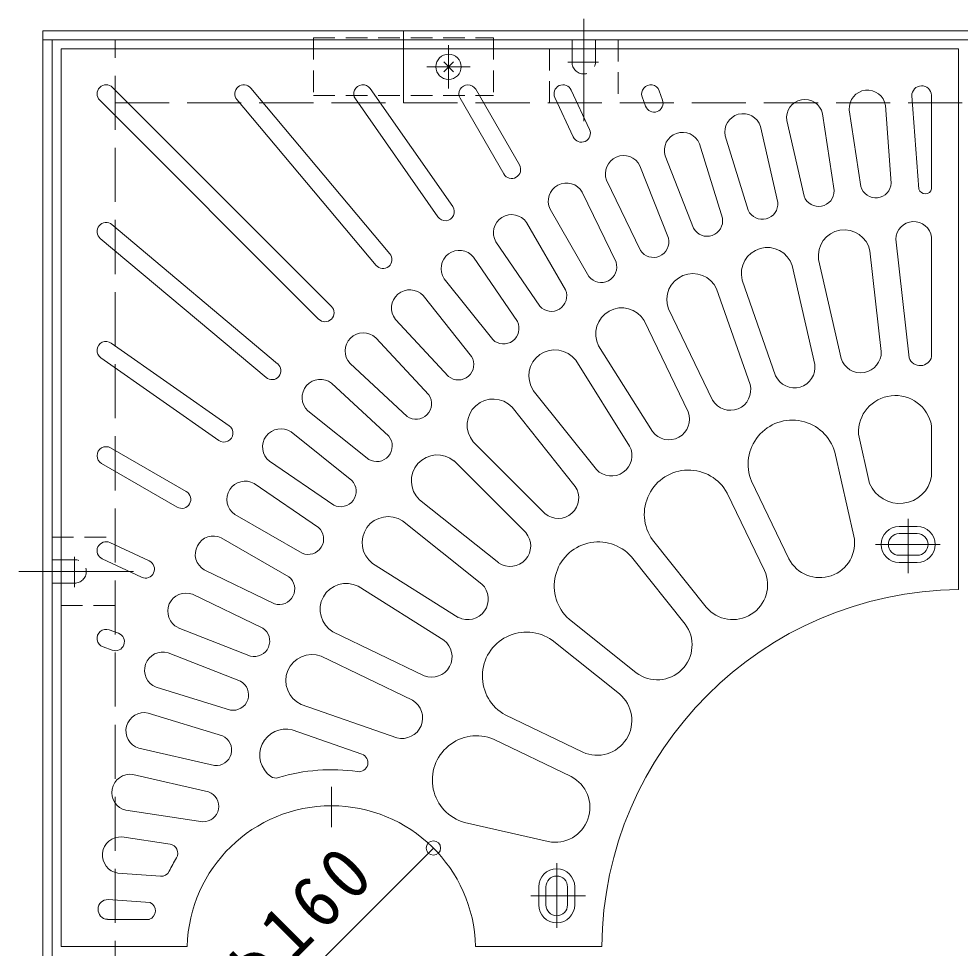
# Model space of a CAD drawing. Units: millimetres at full size, sheet at 1:10; details may follow other scales. Extents: x -1665 to 1823, y -1367 to 1080.
# Drawn here: x -1564 to -1042, y 540 to 1055 of the extents above; entities that cross this region are included whole.
import ezdxf

# ---------------------------------------------------------------- set-up
doc = ezdxf.new("R2010")
doc.units = ezdxf.units.MM
doc.header["$LTSCALE"] = 10
doc.header["$PDMODE"] = 32
doc.header["$PDSIZE"] = 8
for name, pattern in [('CHAIN1', [8, 5, -1, 1, -1]), ('CHAIN2', [12, 9, -1, 1, -1]), ('DASHED1', [1.8, 1.2, -0.6]), ('DASHED3', [4, 3, -1])]:
    doc.linetypes.add(name, pattern=pattern)
for name, color, linetype, lineweight in [('0-0_通り芯', 3, 'Continuous', 9), ('0-1_躯体', 2, 'Continuous', 9), ('0-4_その他', 6, 'Continuous', 9)]:
    doc.layers.add(name, color=color, linetype=linetype, lineweight=lineweight)
doc.styles.add('ＭＳ ゴシック', font='')
doc.styles.get('ＭＳ ゴシック').set_extended_font_data('MS Gothic')

msp = doc.modelspace()

# ---------------------------------------------------------------- linework, layer by layer
at = {"layer": '0-0_通り芯'}
for p, q in [((-1540.57, 1038.79), (-1042.57, 1038.79)), ((-1540.57, 1038.79), (-1540.57, 540.79)), ((-1042.57, 1038.79), (-1042.57, 738.78)), ((-1512.03, 1017.33), (-1390.59, 895.88)), ((-1435.31, 1017.01), (-1358.13, 925.03)), ((-1369.07, 1016.66), (-1323.26, 951.24)), ((-1310.48, 1016.29), (-1286.24, 974.31)), ((-1257.53, 1015.91), (-1247.35, 994.06)), ((-1208.76, 1015.5), (-1206.88, 1010.35)), ((-1519.1, 1010.26), (-1397.66, 888.81)), ((-1442.97, 1010.58), (-1365.79, 918.6)), ((-1377.26, 1010.93), (-1331.45, 945.5)), ((-1319.14, 1011.29), (-1294.9, 969.31)), ((-1266.6, 1011.68), (-1256.41, 989.84)), ((-1218.15, 1012.08), (-1216.28, 1006.93)), ((-1068.56, 1012.66), (-1064.68, 960.84)), ((-1057.57, 1013.07), (-1057.57, 961.1)), ((-1118.09, 1002.77), (-1111.65, 960.08)), ((-1103.25, 1005), (-1096.82, 962.31)), ((-1083.2, 1007.27), (-1079.97, 964.21)), ((-1137.92, 999.01), (-1128.31, 956.92)), ((-1152.54, 995.68), (-1142.94, 953.58)), ((-1172.04, 990.45), (-1159.31, 949.19)), ((-1186.37, 986.03), (-1173.65, 944.77)), ((-1205.42, 979.36), (-1189.65, 939.17)), ((-1219.39, 973.88), (-1203.62, 933.69)), ((-1237.89, 965.8), (-1219.16, 926.91)), ((-1251.4, 959.3), (-1232.67, 920.4)), ((-1269.25, 949.86), (-1247.66, 912.47)), ((-1512.35, 941.2), (-1420.38, 864.02)), ((-1282.24, 942.36), (-1260.65, 904.97)), ((-1518.78, 933.54), (-1426.8, 856.36)), ((-1299.33, 931.62), (-1275.01, 895.95)), ((-1077.46, 933.2), (-1070.04, 867.32)), ((-1057.57, 934.31), (-1057.57, 868.02)), ((-1091.82, 926.65), (-1085.52, 870.79)), ((-1311.72, 923.17), (-1287.4, 887.5)), ((-1120.3, 921.81), (-1107.79, 867.01)), ((-1134.92, 918.47), (-1122.41, 863.67)), ((-1327.96, 911.18), (-1301.04, 877.43)), ((-1162.68, 910.47), (-1144.11, 857.42)), ((-1176.84, 905.52), (-1158.27, 852.46)), ((-1339.69, 901.83), (-1312.77, 868.08)), ((-1203.53, 894.47), (-1179.14, 843.82)), ((-1354.99, 888.66), (-1325.62, 857.02)), ((-1217.04, 887.96), (-1192.65, 837.31)), ((-1365.96, 878.48), (-1336.6, 846.83)), ((-1512.7, 875.49), (-1447.28, 829.68)), ((-1242.33, 873.98), (-1212.42, 826.38)), ((-1518.43, 867.3), (-1453.01, 821.49)), ((-1380.24, 864.21), (-1348.59, 834.85)), ((-1255.03, 866), (-1225.12, 818.4)), ((-1390.44, 853.21), (-1358.79, 823.85)), ((-1278.59, 849.28), (-1243.54, 805.33)), ((-1403.61, 837.92), (-1369.85, 811)), ((-1290.31, 839.93), (-1255.26, 795.98)), ((-1412.96, 826.19), (-1379.2, 799.27)), ((-1057.57, 829.62), (-1057.57, 801.54)), ((-1311.85, 820.68), (-1272.1, 780.93)), ((-1098.21, 825.04), (-1091.96, 797.67)), ((-1513.07, 817.37), (-1471.08, 793.12)), ((-1111.3, 814.97), (-1100.68, 768.46)), ((-1424.95, 809.95), (-1389.28, 785.63)), ((-1322.46, 810.08), (-1282.71, 770.33)), ((-1518.07, 808.71), (-1476.08, 784.46)), ((-1433.4, 797.55), (-1397.72, 773.23)), ((-1157.47, 798.83), (-1136.76, 755.83)), ((-1170.98, 792.31), (-1150.28, 749.32)), ((-1341.71, 788.54), (-1297.76, 753.49)), ((-1444.14, 780.46), (-1406.75, 758.88)), ((-1351.06, 776.81), (-1307.11, 741.76)), ((-1075.57, 773.79), (-1065.57, 773.79)), ((-1075.57, 769.79), (-1065.57, 769.79)), ((-1513.45, 764.82), (-1491.61, 754.63)), ((-1451.64, 767.47), (-1414.25, 745.89)), ((-1212.4, 766.29), (-1182.64, 728.98)), ((-1075.57, 757.79), (-1065.57, 757.79)), ((-1517.68, 755.76), (-1495.84, 745.57)), ((-1367.78, 753.25), (-1320.18, 723.34)), ((-1224.13, 756.94), (-1194.37, 719.63)), ((-1075.57, 753.79), (-1065.57, 753.79)), ((-1461.07, 749.63), (-1422.17, 730.9)), ((-1375.76, 740.55), (-1328.16, 710.64)), ((-1467.58, 736.11), (-1428.68, 717.38)), ((-1258.71, 722.35), (-1221.41, 692.6)), ((-1513.86, 716.38), (-1508.7, 714.5)), ((-1475.66, 717.61), (-1435.46, 701.84)), ((-1389.73, 715.27), (-1339.08, 690.88)), ((-1268.07, 710.63), (-1230.75, 680.87)), ((-1517.28, 706.98), (-1512.12, 705.1)), ((-1481.13, 703.65), (-1440.94, 687.88)), ((-1396.24, 701.75), (-1345.59, 677.36)), ((-1487.8, 684.6), (-1446.55, 671.87)), ((-1407.29, 675.06), (-1354.23, 656.5)), ((-1492.22, 670.26), (-1450.97, 657.54)), ((-1294.09, 669.21), (-1251.1, 648.5)), ((-1412.25, 660.91), (-1373.65, 647.4)), ((-1300.6, 655.69), (-1257.6, 634.99)), ((-1497.45, 650.77), (-1455.36, 641.16)), ((-1500.79, 636.14), (-1458.7, 626.54)), ((-1504.54, 616.31), (-1461.85, 609.88)), ((-1316.75, 609.52), (-1270.23, 598.91)), ((-1506.78, 601.48), (-1480.05, 597.45)), ((-1509.04, 581.42), (-1485.41, 579.65)), ((-1275.57, 573.79), (-1275.57, 563.79)), ((-1271.57, 573.79), (-1271.57, 563.79)), ((-1259.57, 573.79), (-1259.57, 563.79)), ((-1255.57, 573.79), (-1255.57, 563.79)), ((-1514.43, 566.78), (-1491.16, 565.04)), ((-1514.84, 555.79), (-1491.5, 555.79)), ((-1540.57, 540.79), (-1470.54, 540.79)), ((-1310.59, 540.79), (-1240.56, 540.79))]:
    msp.add_line(p, q, dxfattribs=at)
at = {"layer": '0-0_通り芯', "linetype": 'CHAIN1'}
for p, q in [((-1070.57, 778.07), (-1070.57, 747.78)), ((-1088.66, 763.79), (-1052.91, 763.79)), ((-1390.57, 606.97), (-1390.57, 629.36)), ((-1265.57, 586.88), (-1265.57, 551.13)), ((-1279.84, 568.79), (-1249.56, 568.79))]:
    msp.add_line(p, q, dxfattribs=at)
at = {"layer": '0-0_通り芯'}
for centre, radius, start, end in [((-1515.57, 1013.79), 5, 44.998, 224.998), ((-1439.14, 1013.79), 5, 40.0015, 219.9993), ((-1373.17, 1013.79), 5, 34.9997, 215.0001), ((-1314.81, 1013.79), 5, 30.0002, 210.0012), ((-1262.06, 1013.79), 5, 25.0008, 205.0008), ((-1213.46, 1013.79), 5, 19.9998, 200.0008), ((-1093.18, 1005.74), 10.1, 8.7003, 184.1776), ((-1063.06, 1012.76), 5.5, 3.2277, 181.0634), ((-1211.58, 1008.64), 5, 200.0008, 19.9998), ((-1127.93, 1000.5), 10.1, 12.9865, 188.4638), ((-1162.19, 992.68), 10.1, 17.2713, 192.7486), ((-1251.88, 991.95), 5, 205.0008, 25.0008), ((-1195.77, 982.32), 10.1, 21.5575, 197.0348), ((-1228.48, 969.48), 10.1, 25.8433, 201.3206), ((-1290.57, 971.81), 5, 210.0012, 29.9988), ((-1260.14, 954.23), 10.1, 30.1293, 205.6066), ((-1088.56, 964.7), 8.6, 196.1123, 356.7617), ((-1061.16, 961.99), 3.7, 198.1802, 346.0996), ((-1120.25, 959.92), 8.6, 200.3975, 1.047), ((-1327.36, 948.37), 5, 215.0004, 35.0011), ((-1151.5, 952.78), 8.6, 204.6838, 5.3332), ((-1290.57, 936.66), 10.1, 34.4143, 209.8917), ((-1515.57, 937.37), 5, 50.0007, 229.9985), ((-1182.13, 943.34), 8.6, 208.9699, 9.6193), ((-1067.46, 932.88), 10, 8.2612, 178.1573), ((-1105.99, 923.83), 14.45, 11.2737, 188.0151), ((-1211.96, 931.62), 8.6, 213.2548, 13.9042), ((-1361.96, 921.82), 5, 220.0015, 39.9993), ((-1319.61, 916.86), 10.1, 38.7009, 214.1782), ((-1148.69, 914.08), 14.45, 17.7025, 194.4439), ((-1240.84, 917.71), 8.6, 217.5413, 18.1907), ((-1190.03, 899.61), 14.45, 24.1306, 200.8719), ((-1347.08, 894.95), 10.1, 42.986, 218.4633), ((-1268.6, 901.69), 8.6, 221.8262, 22.4757), ((-1394.12, 892.35), 5, 225, 45), ((-1229.48, 880.61), 14.45, 30.5598, 207.3012), ((-1295.08, 883.63), 8.6, 226.1116, 26.761), ((-1372.82, 871.07), 10.1, 47.251, 222.7283), ((-1515.57, 871.39), 5, 54.9999, 235.0003), ((-1320.14, 863.64), 8.6, 230.397, 31.0464), ((-1266.57, 857.31), 14.45, 36.9883, 213.7296), ((-1096.92, 870.44), 11.4, 197.5344, 1.7521), ((-1063.9, 869.47), 6.5, 199.3575, 347.0856), ((-1423.59, 860.19), 5, 230.0007, 49.9985), ((-1133.7, 862.05), 11.4, 203.9626, 8.1803), ((-1396.72, 845.31), 10.1, 51.5367, 227.014), ((-1169.3, 849.59), 11.4, 210.392, 14.6096), ((-1343.61, 841.86), 8.6, 234.6669, 35.3163), ((-1077.73, 825.9), 20.5, 10.4592, 182.4026), ((-1300.81, 830), 14.45, 43.417, 220.1583), ((-1203.29, 833.22), 11.4, 216.8195, 21.0372), ((-1134.86, 808.27), 24.5, 15.8769, 202.6788), ((-1450.14, 825.58), 5, 234.9989, 54.9996), ((-1418.63, 817.83), 10.1, 55.8224, 231.2997), ((-1365.42, 818.37), 8.6, 238.9526, 39.602), ((-1515.57, 813.03), 5, 59.9988, 239.9998), ((-1235.23, 813.14), 11.4, 223.2486, 27.4663), ((-1331.78, 799.03), 14.45, 49.8421, 226.5834), ((-1192.46, 780.53), 24.5, 28.7337, 215.5356), ((-1385.4, 793.31), 8.6, 243.2383, 43.8877), ((-1075.32, 804.53), 18, 202.3915, 350.4617), ((-1438.43, 788.8), 10.1, 60.1081, 235.5854), ((-1264.73, 789.62), 11.4, 229.6776, 33.8953), ((-1473.58, 788.79), 5, 240.0012, 59.9988), ((-1359.08, 764.79), 14.45, 56.2706, 233.012), ((-1403.46, 766.82), 8.6, 247.524, 48.1735), ((-1075.57, 763.79), 10, 90, 270), ((-1065.57, 763.79), 10, 270, 90), ((-1456, 758.36), 10.1, 64.3938, 239.8711), ((-1291.4, 762.95), 11.4, 236.105, 40.3227), ((-1119.6, 764.66), 19.3, 207.2584, 11.3358), ((-1075.57, 763.79), 6, 90, 270), ((-1065.57, 763.79), 6, 270, 90), ((-1515.57, 760.29), 5, 64.9992, 244.9992), ((-1242.45, 740.67), 24.5, 41.6069, 228.4088), ((-1493.72, 750.1), 5, 244.9992, 64.9992), ((-1167.88, 741.41), 19.3, 220.1157, 24.193), ((-1419.49, 739.07), 8.6, 251.8098, 52.4592), ((-1382.38, 727.71), 14.45, 62.6992, 239.4406), ((-1314.92, 733.46), 11.4, 242.5336, 46.7513), ((-1471.25, 726.7), 10.1, 68.6795, 244.1568), ((-1040.57, 538.79), 200, 90.573, 179.4271), ((-1515.57, 711.68), 5, 69.9992, 250.0001), ((-1433.4, 710.19), 8.6, 256.0955, 56.7449), ((-1209.78, 708), 19.3, 232.95, 37.0273), ((-1510.41, 709.8), 5, 250.0001, 69.9992), ((-1334.99, 701.52), 11.4, 248.9622, 53.1798), ((-1282.31, 690.69), 24.5, 54.4641, 241.266), ((-1484.09, 693.99), 10.1, 72.9652, 248.4425), ((-1401.39, 688.25), 14.45, 69.1278, 245.8691), ((-1445.11, 680.35), 8.6, 260.3812, 61.0306), ((-1243.19, 666.11), 19.3, 245.8071, 49.8845), ((-1351.36, 667.53), 11.4, 255.3907, 59.6084), ((-1494.45, 660.41), 10.1, 77.2509, 252.7282), ((-1415.85, 646.91), 14.45, 75.5563, 234.7574), ((-1454.56, 649.72), 8.6, 264.6669, 65.3163), ((-1310.05, 633.09), 24.5, 67.3212, 254.1231), ((-1375.3, 642.68), 5, 261.6382, 70.714), ((-1390.57, 538.79), 100, 81.637, 107.0224), ((-1502.27, 626.15), 10.1, 81.5366, 257.014), ((-1421.31, 639.19), 5, 234.7563, 287.0236), ((-1266.44, 617.83), 19.3, 258.6642, 62.7416), ((-1461.69, 618.48), 8.6, 268.9526, 69.602), ((-1390.57, 538.79), 80, 1.4325, 178.5675), ((-1507.51, 591.41), 10.1, 85.8224, 261.2997), ((-1480.79, 592.5), 5, 329.2354, 81.4291), ((-1390.57, 538.79), 100, 149.2336, 154.1127), ((-1485.03, 584.64), 5, 265.7152, 334.1129), ((-1265.57, 573.79), 10, 0, 180), ((-1265.57, 573.79), 6, 0, 180), ((-1514.53, 561.29), 5.5, 88.9367, 266.7724), ((-1493.22, 560.49), 5, 290.1543, 65.5619), ((-1265.57, 563.79), 10, 180, 0), ((-1265.57, 563.79), 6, 180, 0)]:
    msp.add_arc(centre, radius, start, end, dxfattribs=at)
at = {"layer": '0-1_躯体', "linetype": 'CHAIN2'}
for p, q in [((-1250.57, 1055.4), (-1250.57, 998.57)), ((-1259.37, 1031.29), (-1242.42, 1031.29)), ((-1533.07, 739.99), (-1533.07, 756.94)), ((-1563.98, 748.79), (-1500.35, 748.79))]:
    msp.add_line(p, q, dxfattribs=at)
at = {"layer": '0-1_躯体'}
for p, q in [((-1550.57, 1048.79), (-530.57, 1048.79)), ((-1550.57, 28.79), (-1550.57, 1048.79)), ((-1350.57, 1048.79), (-1350.57, 1008.79)), ((-1550.57, 1043.79), (-530.57, 1043.79)), ((-1545.57, 33.79), (-1545.57, 1043.79)), ((-1328.28, 1026.08), (-1322.85, 1031.51)), ((-1322.85, 1026.08), (-1328.28, 1031.51))]:
    msp.add_line(p, q, dxfattribs=at)
at = {"layer": '0-1_躯体', "linetype": 'DASHED1'}
for p, q in [((-1400.57, 1044.79), (-1300.57, 1044.79)), ((-1300.57, 1044.79), (-1300.57, 1012.79)), ((-1257.07, 1031.29), (-1257.07, 1043.79)), ((-1244.07, 1031.29), (-1244.07, 1043.79)), ((-1231.49, 1043.79), (-1231.49, 1008.79)), ((-1545.57, 767.87), (-1510.57, 767.87)), ((-1545.57, 729.87), (-1545.57, 767.87)), ((-1533.07, 755.29), (-1545.57, 755.29)), ((-1533.07, 742.29), (-1545.57, 742.29)), ((-1510.57, 729.87), (-1545.57, 729.87))]:
    msp.add_line(p, q, dxfattribs=at)
at = {"layer": '0-1_躯体', "linetype": 'DASHED3'}
for p, q in [((-1510.57, 33.79), (-1510.57, 1043.79)), ((-1510.57, 1008.79), (-570.57, 1008.79))]:
    msp.add_line(p, q, dxfattribs=at)
at = {"layer": '0-1_躯体', "linetype": 'CHAIN1'}
for p, q in [((-1325.57, 1016.79), (-1325.57, 1040.79)), ((-1337.57, 1028.79), (-1313.57, 1028.79))]:
    msp.add_line(p, q, dxfattribs=at)
at = {"layer": '0-1_躯体', "linetype": 'DASHED1'}
for points in [[(-1400.57, 1044.79), (-1400.57, 1012.79), (-1300.57, 1012.79)], [(-1269.49, 1008.79), (-1269.49, 1043.79), (-1231.49, 1043.79)]]:
    msp.add_lwpolyline(points, dxfattribs=at)
at = {"layer": '0-1_躯体'}
msp.add_circle((-1325.57, 1028.79), 7, dxfattribs=at)
at = {"layer": '0-1_躯体', "linetype": 'DASHED1'}
for centre, start, end in [((-1250.57, 1031.29), 180, 0), ((-1533.07, 748.79), 270, 90)]:
    msp.add_arc(centre, 6.5, start, end, dxfattribs=at)
at = {"layer": '0-4_その他', "color": 7}
msp.add_line((-1447.14, 482.23), (-1334, 595.36), dxfattribs=at)
msp.add_point((-1334, 595.36), dxfattribs=at)

# ---------------------------------------------------------------- texts
at = {"layer": '0-4_その他', "color": 2, "insert": (-1431.05, 501.67), "char_height": 29.33, "attachment_point": 7, "rotation": 45, "style": 'ＭＳ ゴシック'}
msp.add_mtext('\\T1.21;\\W0.95;φ160', dxfattribs=at)

doc.saveas('drawing.dxf')
